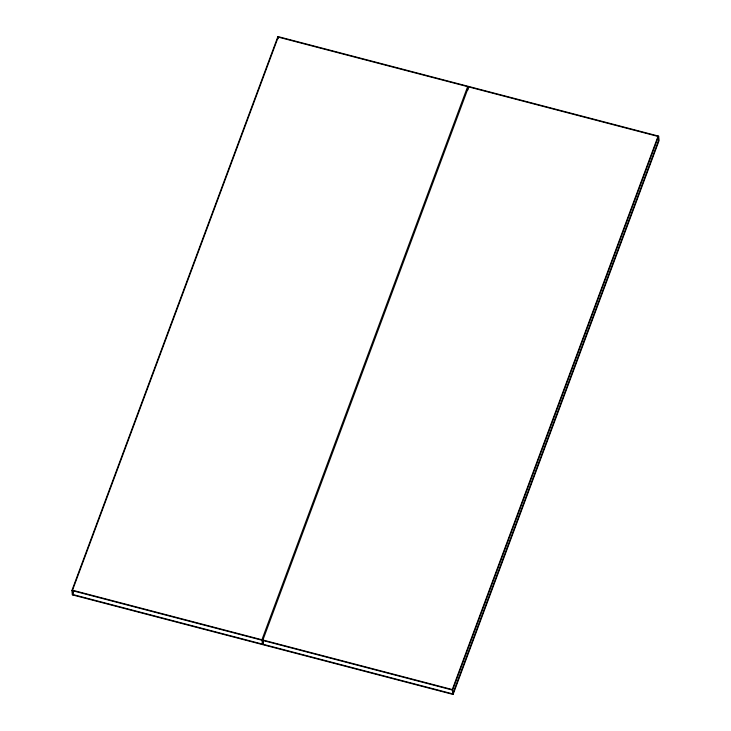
<?xml version="1.0" encoding="UTF-8"?>
<svg xmlns="http://www.w3.org/2000/svg" width="731" height="731" viewBox="0 0 731 731"><rect width="100%" height="100%" fill="white"/><g stroke="black" fill="none" stroke-linecap="round" stroke-linejoin="round"><path stroke-width="1.1" d="M71.885 590.529L277.908 36.55L658.631 136.13L659.115 140.471L453.092 694.45L72.369 594.87L71.885 590.529L452.608 690.11L453.092 694.45M263.379 644.358L262.895 640.018L468.589 86.898L657.982 136.432L658.476 140.781L452.772 693.893L73.018 594.568L72.524 590.219L278.228 37.107L467.621 86.642L467.986 89.904M72.369 594.87L73.566 591.662M263.599 640.895L262.411 644.102L261.917 639.762L467.621 86.642M452.772 693.893L452.279 689.552L657.982 136.432M452.608 690.11L658.631 136.13M72.524 590.219L261.917 639.762M262.895 640.018L452.279 689.552M277.908 36.55L278.145 38.725"/></g></svg>
